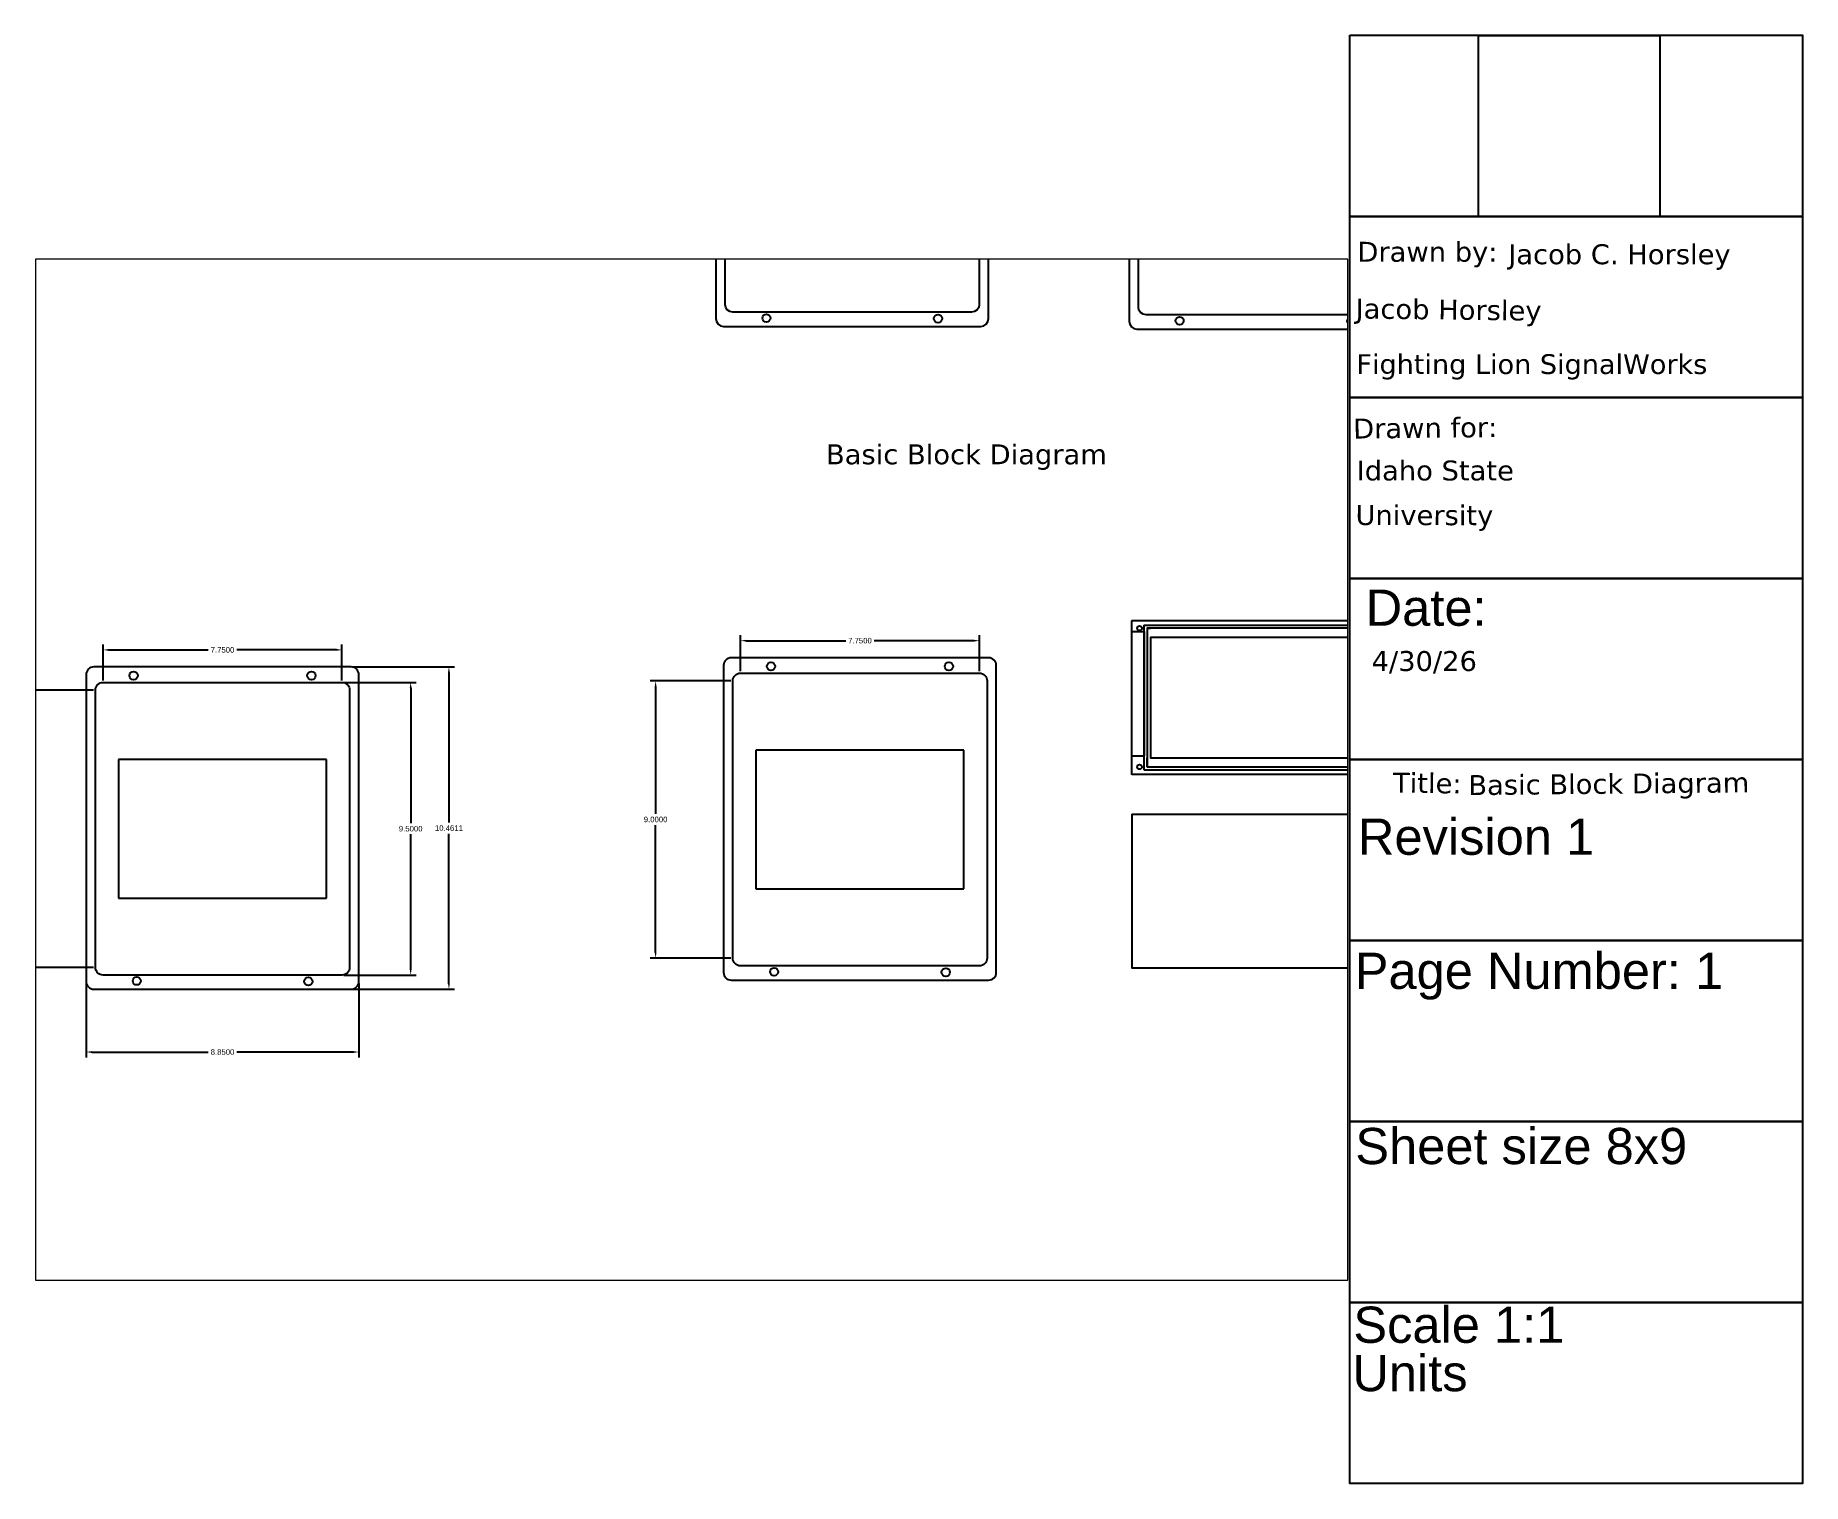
# Paper-space layout 'Layout1' of a CAD drawing. Header units: inches. Extents: x 0.58 to 10.34, y 0.06 to 8.06.
# The model-space entities are those that its viewports show. They can reach past a viewport. Long polylines and large blocks are cut down to what shows.
import ezdxf

# ---------------------------------------------------------------- set-up
doc = ezdxf.new("R2010")
doc.units = ezdxf.units.IN
doc.header["$MEASUREMENT"] = 0
doc.styles.get("Standard").update_dxf_attribs({"font": 'arial.ttf'})
doc.styles.add('Title Normal', font='verdana.ttf', dxfattribs={"height": 0.11})
doc.dimstyles.get("Standard").update_dxf_attribs({"dimtxt": 0.18, "dimasz": 0.18, "dimexe": 0.18, "dimexo": 0.0625, "dimgap": 0.09, "dimtad": 0, "dimtih": 1, "dimtoh": 1, "dimdec": 4, "dimzin": 0, "dimdsep": 46, "dimtxsty": 'Standard', "dimcen": 0.09, "dimadec": 0, "dimazin": 0, "dimtfac": 1, "dimtdec": 4, "dimtofl": 0, "dimtmove": 0, "dimatfit": 3, "dimfxl": 1, "dimtolj": 1, "dimtzin": 0, "dimarcsym": 0})
picture_1 = doc.add_image_def('image1.png', size_in_pixel=(512, 512))

# ---------------------------------------------------------------- blocks, each defined once
blk = doc.blocks.new('*D4')
at = {"color": 0, "lineweight": -2, "transparency": 16777216}
for p, q in [((17.486, 21.088), (14.863, 21.088)), ((15.043, 20.908), (15.043, 16.77)), ((15.043, 12.268), (15.043, 16.406)), ((17.486, 12.088), (14.863, 12.088))]:
    blk.add_line(p, q, dxfattribs=at)
at = {"color": 0, "transparency": 16777216}
for points in [[(15.013, 20.908), (15.073, 20.908), (15.043, 21.088)], [(15.013, 12.268), (15.073, 12.268), (15.043, 12.088)]]:
    blk.add_solid(points, dxfattribs=at)
at = {"layer": 'Defpoints', "color": 0, "transparency": 16777216}
for p in [(15.043, 21.088), (17.549, 21.088), (17.549, 12.088)]:
    blk.add_point(p, dxfattribs=at)
at = {"color": 0, "transparency": 16777216, "insert": (15.043, 16.588), "char_height": 0.18, "attachment_point": 5}
blk.add_mtext('\\A1;9.0000', dxfattribs=at)
blk = doc.blocks.new('*D5')
at = {"color": 0, "lineweight": -2, "transparency": 16777216}
for p, q in [((17.799, 21.4), (17.799, 22.572)), ((17.979, 22.392), (21.211, 22.392)), ((25.369, 22.392), (22.136, 22.392)), ((25.549, 21.4), (25.549, 22.572))]:
    blk.add_line(p, q, dxfattribs=at)
at = {"color": 0, "transparency": 16777216}
for points in [[(17.979, 22.422), (17.979, 22.362), (17.799, 22.392)], [(25.369, 22.422), (25.369, 22.362), (25.549, 22.392)]]:
    blk.add_solid(points, dxfattribs=at)
at = {"layer": 'Defpoints', "color": 0, "transparency": 16777216}
for p in [(25.549, 22.392), (17.799, 21.338), (25.549, 21.338)]:
    blk.add_point(p, dxfattribs=at)
at = {"color": 0, "transparency": 16777216, "insert": (21.674, 22.392), "char_height": 0.18, "attachment_point": 5}
blk.add_mtext('\\A1;7.7500', dxfattribs=at)
blk = doc.blocks.new('*D12')
at = {"color": 0, "lineweight": -2, "transparency": 16777216}
for p, q in [((-3.197, 20.789), (-5.821, 20.789)), ((-5.641, 20.609), (-5.641, 16.471)), ((-5.641, 11.969), (-5.641, 16.107)), ((-3.197, 11.789), (-5.821, 11.789))]:
    blk.add_line(p, q, dxfattribs=at)
at = {"color": 0, "transparency": 16777216}
for points in [[(-5.671, 20.609), (-5.611, 20.609), (-5.641, 20.789)], [(-5.671, 11.969), (-5.611, 11.969), (-5.641, 11.789)]]:
    blk.add_solid(points, dxfattribs=at)
at = {"layer": 'Defpoints', "color": 0, "transparency": 16777216}
for p in [(-5.641, 20.789), (-3.135, 20.789), (-3.135, 11.789)]:
    blk.add_point(p, dxfattribs=at)
at = {"color": 0, "transparency": 16777216, "insert": (-5.641, 16.289), "char_height": 0.18, "attachment_point": 5}
blk.add_mtext('\\A1;9.0000', dxfattribs=at)
blk = doc.blocks.new('*D13')
at = {"color": 0, "lineweight": -2, "transparency": 16777216}
for p, q in [((-2.885, 21.101), (-2.885, 22.273)), ((-2.705, 22.093), (0.528, 22.093)), ((4.685, 22.093), (1.453, 22.093)), ((4.865, 21.101), (4.865, 22.273))]:
    blk.add_line(p, q, dxfattribs=at)
at = {"color": 0, "transparency": 16777216}
for points in [[(-2.705, 22.123), (-2.705, 22.063), (-2.885, 22.093)], [(4.685, 22.123), (4.685, 22.063), (4.865, 22.093)]]:
    blk.add_solid(points, dxfattribs=at)
at = {"layer": 'Defpoints', "color": 0, "transparency": 16777216}
for p in [(4.865, 22.093), (-2.885, 21.039), (4.865, 21.039)]:
    blk.add_point(p, dxfattribs=at)
at = {"color": 0, "transparency": 16777216, "insert": (0.99, 22.093), "char_height": 0.18, "attachment_point": 5}
blk.add_mtext('\\A1;7.7500', dxfattribs=at)
blk = doc.blocks.new('*D14')
at = {"color": 0, "lineweight": -2, "transparency": 16777216}
for p, q in [((5.228, 21.539), (8.516, 21.539)), ((8.336, 21.359), (8.336, 16.49)), ((8.336, 11.258), (8.336, 16.126)), ((5.228, 11.078), (8.516, 11.078))]:
    blk.add_line(p, q, dxfattribs=at)
at = {"color": 0, "transparency": 16777216}
for points in [[(8.306, 21.359), (8.366, 21.359), (8.336, 21.539)], [(8.306, 11.258), (8.366, 11.258), (8.336, 11.078)]]:
    blk.add_solid(points, dxfattribs=at)
at = {"layer": 'Defpoints', "color": 0, "transparency": 16777216}
for p in [(5.165, 21.539), (5.165, 11.078), (8.336, 11.078)]:
    blk.add_point(p, dxfattribs=at)
at = {"color": 0, "transparency": 16777216, "insert": (8.336, 16.308), "char_height": 0.18, "attachment_point": 5}
blk.add_mtext('\\A1;10.4611', dxfattribs=at)
blk = doc.blocks.new('*D15')
at = {"color": 0, "lineweight": -2, "transparency": 16777216}
for p, q in [((4.928, 21.039), (7.275, 21.039)), ((7.095, 20.859), (7.095, 16.471)), ((7.095, 11.719), (7.095, 16.107)), ((4.928, 11.539), (7.275, 11.539))]:
    blk.add_line(p, q, dxfattribs=at)
at = {"color": 0, "transparency": 16777216}
for points in [[(7.065, 20.859), (7.125, 20.859), (7.095, 21.039)], [(7.065, 11.719), (7.125, 11.719), (7.095, 11.539)]]:
    blk.add_solid(points, dxfattribs=at)
at = {"layer": 'Defpoints', "color": 0, "transparency": 16777216}
for p in [(4.865, 21.039), (4.865, 11.539), (7.095, 11.539)]:
    blk.add_point(p, dxfattribs=at)
at = {"color": 0, "transparency": 16777216, "insert": (7.095, 16.289), "char_height": 0.18, "attachment_point": 5}
blk.add_mtext('\\A1;9.5000', dxfattribs=at)
blk = doc.blocks.new('*D16')
at = {"color": 0, "lineweight": -2, "transparency": 16777216}
for p, q in [((-3.435, 11.265), (-3.435, 8.86)), ((5.415, 11.265), (5.415, 8.86)), ((-3.255, 9.04), (0.527, 9.04)), ((5.235, 9.04), (1.454, 9.04))]:
    blk.add_line(p, q, dxfattribs=at)
at = {"color": 0, "transparency": 16777216}
for points in [[(-3.255, 9.07), (-3.255, 9.01), (-3.435, 9.04)], [(5.235, 9.07), (5.235, 9.01), (5.415, 9.04)]]:
    blk.add_solid(points, dxfattribs=at)
at = {"layer": 'Defpoints', "color": 0, "transparency": 16777216}
for p in [(-3.435, 11.328), (5.415, 11.328), (-3.435, 9.04)]:
    blk.add_point(p, dxfattribs=at)
at = {"color": 0, "transparency": 16777216, "insert": (0.99, 9.04), "char_height": 0.18, "attachment_point": 5}
blk.add_mtext('\\A1;8.8500', dxfattribs=at)

msp = doc.modelspace()

# ---------------------------------------------------------------- linework, layer by layer
for p, q in [((30.89656, 22.79431), (30.89656, 22.89431)), ((30.99656, 22.79431), (31.09656, 22.79431)), ((37.73931, 22.79431), (37.63931, 22.79431)), ((21.67365, 21.33762), (21.67365, 21.33762)), ((0.99014, 21.03878), (0.99014, 21.03878)), ((4.36514, 18.53878), (-2.38486, 18.53878)), ((-2.38486, 18.53878), (-2.38486, 16.28878)), ((4.36514, 16.28878), (4.36514, 18.53878)), ((25.04865, 18.83762), (18.29865, 18.83762)), ((18.29865, 18.83762), (18.29865, 16.58762)), ((25.04865, 16.58762), (25.04865, 18.83762)), ((30.99656, 18.29431), (30.99656, 18.59431)), ((-2.38486, 16.28878), (-2.38486, 14.03878)), ((4.36514, 14.03878), (4.36514, 16.28878)), ((18.29865, 16.58762), (18.29865, 14.33762)), ((25.04865, 14.33762), (25.04865, 16.58762)), ((18.29865, 14.33762), (25.04865, 14.33762)), ((-2.38486, 14.03878), (4.36514, 14.03878))]:
    msp.add_line(p, q)
for points in [[(16.99712, 32.8453, 0.41421356), (17.24712, 32.5953), (25.59712, 32.5953, 0.41421356), (25.84712, 32.8453), (25.84712, 42.80635, 0.41421356), (25.59712, 43.05635), (17.24712, 43.05635, 0.41421356), (16.99712, 42.80635)], [(17.29712, 42.30635, -0.41421356), (17.54712, 42.55635), (25.29712, 42.55635, -0.41421356), (25.54712, 42.30635), (25.54712, 33.30635, -0.41421356), (25.29712, 33.05635), (17.54712, 33.05635, -0.41421356), (17.29712, 33.30635)], [(30.40759, 32.75889, 0.41421356), (30.65759, 32.50889), (39.00759, 32.50889, 0.41421356), (39.25759, 32.75889), (39.25759, 42.71995, 0.41421356), (39.00759, 42.96995), (30.65759, 42.96995, 0.41421356), (30.40759, 42.71995)], [(30.70759, 42.21995, -0.41421356), (30.95759, 42.46995), (38.70759, 42.46995, -0.41421356), (38.95759, 42.21995), (38.95759, 33.21995, -0.41421356), (38.70759, 32.96995), (30.95759, 32.96995, -0.41421356), (30.70759, 33.21995)], [(38.24656, 18.05431, -0.41421356), (38.23656, 18.04431), (30.50656, 18.04431, -0.41421356), (30.49656, 18.05431), (30.49656, 23.03431, -0.41421356), (30.50656, 23.04431), (38.23656, 23.04431, -0.41421356), (38.24656, 23.03431)], [(30.89656, 18.65674, -0.41421356), (30.88656, 18.64674), (30.50656, 18.64674, -0.41421356), (30.49656, 18.65674), (30.49656, 22.68314, -0.41421356), (30.50656, 22.69314), (30.88656, 22.69314, -0.41421356), (30.89656, 22.68314)], [(37.84656, 18.20431, -0.41421356), (37.83656, 18.19431), (30.90656, 18.19431, -0.41421356), (30.89656, 18.20431), (30.89656, 22.88431, -0.41421356), (30.90656, 22.89431), (37.83656, 22.89431, -0.41421356), (37.84656, 22.88431)], [(17.24865, 11.62656, 0.41421356), (17.49865, 11.37656), (25.84865, 11.37656, 0.41421356), (26.09865, 11.62656), (26.09865, 21.58762, 0.41421356), (25.84865, 21.83762), (17.49865, 21.83762, 0.41421356), (17.24865, 21.58762)], [(-3.43486, 11.32772, 0.41421356), (-3.18486, 11.07772), (5.16514, 11.07772, 0.41421356), (5.41514, 11.32772), (5.41514, 21.28878, 0.41421356), (5.16514, 21.53878), (-3.18486, 21.53878, 0.41421356), (-3.43486, 21.28878)], [(17.54865, 21.08762, -0.41421356), (17.79865, 21.33762), (25.54865, 21.33762, -0.41421356), (25.79865, 21.08762), (25.79865, 12.08762, -0.41421356), (25.54865, 11.83762), (17.79865, 11.83762, -0.41421356), (17.54865, 12.08762)], [(-3.13486, 20.78878, -0.41421356), (-2.88486, 21.03878), (4.86514, 21.03878, -0.41421356), (5.11514, 20.78878), (5.11514, 11.78878, -0.41421356), (4.86514, 11.53878), (-2.88486, 11.53878, -0.41421356), (-3.13486, 11.78878)], [(38.25265, 11.76738, -0.41421356), (38.24265, 11.75738), (30.51265, 11.75738, -0.41421356), (30.50265, 11.76738), (30.50265, 16.74738, -0.41421356), (30.51265, 16.75738), (38.24265, 16.75738, -0.41421356), (38.25265, 16.74738)]]:
    msp.add_lwpolyline(points, format="xyb", close=True)
for points in [[(30.99656, 20.54431), (30.99656, 18.29431), (37.74656, 18.29431), (37.74656, 20.54431), (37.74656, 22.79431), (30.99656, 22.79431)], [(37.63931, 18.59431), (37.63931, 22.49431), (31.09656, 22.49431), (31.09656, 18.59431)]]:
    msp.add_lwpolyline(points, close=True)
for centre, radius in [((18.63712, 32.86335), 0.13), ((24.20712, 32.84785), 0.135), ((32.04759, 32.77695), 0.13), ((37.61759, 32.76145), 0.135), ((30.74656, 22.79431), 0.075), ((-1.89636, 21.25978), 0.135), ((3.87664, 21.25978), 0.135), ((18.78715, 21.55862), 0.135), ((24.56015, 21.55862), 0.135), ((30.74656, 18.29431), 0.075), ((-1.79486, 11.34578), 0.13), ((18.88865, 11.64462), 0.13), ((24.45865, 11.62912), 0.135), ((3.77514, 11.33028), 0.135)]:
    msp.add_circle(centre, radius)

# ---------------------------------------------------------------- dimensions: what is measured, and where the dimension line sits
for base, p1, p2, picture, middle in [((25.54865, 22.39203), (17.79865, 21.33762), (25.54865, 21.33762), '*D5', (21.67365, 22.39203)), ((4.86514, 22.09319), (-2.88486, 21.03878), (4.86514, 21.03878), '*D13', (0.99014, 22.09319)), ((-3.43486, 9.04043), (5.41514, 11.32772), (-3.43486, 11.32772), '*D16', (0.99014, 9.04043))]:
    dim = msp.add_linear_dim(base=base, p1=p1, p2=p2, dimstyle='Standard')
    dim.commit()
    dim.dimension.update_dxf_attribs({"geometry": picture, "text_midpoint": middle})
for base, p1, p2, picture, middle in [((8.33554, 11.07772), (5.16514, 21.53878), (5.16514, 11.07772), '*D14', (8.33554, 16.30825)), ((-5.64092, 20.78878), (-3.13486, 11.78878), (-3.13486, 20.78878), '*D12', (-5.64092, 16.28878)), ((7.0947, 11.53878), (4.86514, 21.03878), (4.86514, 11.53878), '*D15', (7.0947, 16.28878)), ((15.04259, 21.08762), (17.54865, 12.08762), (17.54865, 21.08762), '*D4', (15.04259, 16.58762))]:
    dim = msp.add_linear_dim(base=base, p1=p1, p2=p2, angle=90, dimstyle='Standard')
    dim.commit()
    dim.dimension.update_dxf_attribs({"geometry": picture, "text_midpoint": middle})

psp = doc.layouts.get("Layout1")

# ---------------------------------------------------------------- linework, layer by layer
for points in [[(7.8424, 8.0637), (10.3424, 8.0637), (10.3424, 7.0637), (7.8424, 7.0637)], [(7.8424, 7.0637), (10.3424, 7.0637), (10.3424, 6.0637), (7.8424, 6.0637)], [(7.8424, 6.0637), (10.3424, 6.0637), (10.3424, 5.0637), (7.8424, 5.0637)], [(7.8424, 6.0637), (10.3424, 6.0637), (10.3424, 5.0637), (7.8424, 5.0637)], [(7.8424, 5.0637), (10.3424, 5.0637), (10.3424, 4.0637), (7.8424, 4.0637)], [(7.8424, 4.0637), (10.3424, 4.0637), (10.3424, 3.0637), (7.8424, 3.0637)], [(7.8424, 3.0637), (10.3424, 3.0637), (10.3424, 2.0637), (7.8424, 2.0637)], [(7.8424, 2.0637), (10.3424, 2.0637), (10.3424, 1.0637), (7.8424, 1.0637)], [(7.8424, 1.0637), (10.3424, 1.0637), (10.3424, 0.0637), (7.8424, 0.0637)]]:
    psp.add_lwpolyline(points, close=True)

# ---------------------------------------------------------------- texts
at = {"style": 'Title Normal'}
for s, height, p in [('Drawn by:', 0.11, (7.8836, 6.8132)), ('Fighting Lion SignalWorks', 0.108987, (7.8784, 6.1931)), ('Idaho State ', 0.11, (7.8799, 5.6051))]:
    psp.add_text(s, height=height, dxfattribs=at).set_placement(p)
for s, rotation, p in [('Jacob Horsley', 359.2957, (7.8734, 6.5)), ('Drawn for:', 0.61955, (7.8608, 5.8362)), ('University', 359.89381, (7.873, 5.359)), ('Title:', 359.16597, (8.0797, 3.8813))]:
    psp.add_text(s, height=0.11, rotation=rotation, dxfattribs=at).set_placement(p)
for s, p in [('Date:', (7.9293, 4.8023)), ('Revision 1', (7.8867, 3.5373)), ('Page Number: 1', (7.869, 2.7965)), ('Sheet size 8x9', (7.8723, 1.8286)), ('Scale 1:1', (7.8615, 0.8416)), ('Units', (7.8558, 0.5744))]:
    psp.add_text(s, height=0.2).set_placement(p)
at = {"char_height": 0.11, "attachment_point": 1, "style": 'Title Normal'}
for s, insert in [('Jacob C. Horsley', (8.7168, 6.9095)), ('Basic Block Diagram', (4.9494, 5.8044)), ('4/30/26', (7.9621, 4.6626))]:
    psp.add_mtext(s, dxfattribs=dict(at, insert=insert))
at = {"insert": (8.4957, 3.9769), "char_height": 0.11, "attachment_point": 1, "rotation": 0.5716, "style": 'Title Normal'}
psp.add_mtext('Basic Block Diagram', dxfattribs=at)

# ---------------------------------------------------------------- pictures from other files: only their frames are drawn
image = psp.add_image(picture_1, insert=(8.5519, 7.062), size_in_units=(1.0016, 1.0016))
image.dxf.flags = 7

# ---------------------------------------------------------------- viewports
at = {"layer": '0', "view_target_point": (17.73001, 6.8759)}
psp.add_viewport(center=(4.2073, 4.0076), size=(7.2467, 5.638528), view_center_point=(-1.52045, 11.33008), view_height=33.1357491, dxfattribs=at)

doc.saveas('drawing.dxf')
